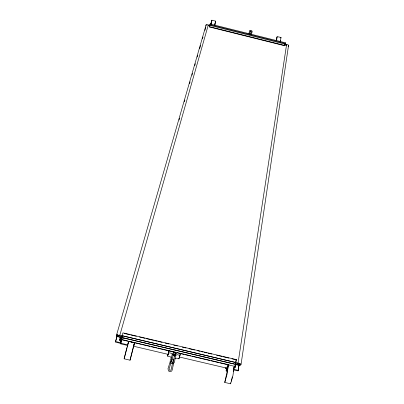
<?xml version="1.0" encoding="UTF-8"?>
<svg xmlns="http://www.w3.org/2000/svg" width="404" height="404" viewBox="0 0 404 404"><rect width="100%" height="100%" fill="white"/><g stroke="black" fill="none" stroke-linecap="round" stroke-linejoin="round"><path stroke-width="0.61" d="M127.447 345.425L120.609 343.814L120.745 343.031M276.286 40.471C277.003 38.395 274.604 35.496 281.027 37.481L280.235 41.976M277.225 36.532L276.558 40.476M210.651 24.599L211.863 20.2L215.686 21.154L214.716 25.099M225.548 368.004L225.513 368.504L225.816 367.766M209.802 25.366L210.186 24.013L285.305 42.758L284.8 45.773L209.378 26.952L209.812 25.336L285.098 44.147M249.041 33.638L249.419 30.921L249.889 30.411L250.818 30.34L251.793 30.724L252.248 31.653L251.222 34.34M120.983 342.713L120.912 343.183L120.251 343.314L115.443 341.991L117.079 336.067M208.247 25.215L208.302 24.937L206.651 24.523L206.166 24.755L116.584 334.931L116.599 336.239L121.23 337.724L120.513 342.309L119.635 342.491L115.509 341.521M117.675 334.674L117.549 335.547L122.463 336.704M235.507 364.645L240.314 365.388L241.067 364.272L288.557 45.324L288.254 44.895L286.608 44.48L286.522 44.753M121.796 337.557L121.644 337.219C118.665 337.724 113.509 333.871 119.72 335.623L117.251 334.79L116.584 334.931M134.557 342.769L130.037 360.191L124.149 358.808L128.664 341.213M235.441 364.034C237.502 365.756 244.339 364.706 237.991 363.499L286.608 44.48M233.653 370.008L238.047 370.847L238.895 365.236M238.047 370.847L239.102 364.802M121.2 337.289L121.225 337.547M233.719 369.509L233.982 367.832M236.31 359.6L235.108 366.458L121.074 339.597L121.165 339.087L122.917 332.856L236.31 359.6L235.219 364.044M284.8 45.773L285.017 44.379M235.264 367.433L234.093 367.059L235.264 367.433L235.608 365.211L235.32 366.201M120.922 340.471L120.942 340.718M121.407 337.34L121.427 337.598M121.357 338.335L121.417 337.931L120.735 340.668M128.028 344.92L120.695 343.193L121.447 338.385M121.447 338.284L121.493 337.986L123.331 338.421M121.124 341.824L121.412 339.996M121.649 338.491L122.013 336.163M228.447 364.716L227.073 374.17L224.755 382.426L230.598 383.8L232.936 375.548L234.325 365.852M227.285 371.205L226.139 370.938L226.583 368.19L228.098 364.797M173.528 354.303L171.301 360.969L171.634 362.226L172.256 362.509L172.947 362.343L173.447 361.58L174.538 355.015L175.664 355.106L174.543 361.873L173.579 363.413L172.124 363.767L170.68 363.105L170.15 361.09L172.533 353.778M276.442 40.647L276.654 39.355L276.513 39.794M121.251 338.85L121.074 339.597M130.037 360.191L134.446 342.814M211.686 21.665L211.863 20.2M211.519 22.215L211.358 23.079L211.459 22.72M230.694 382.851L230.598 383.8M233.547 370.625L233.27 371.518M232.058 378.094L232.29 376.937M205.914 25.992L206.166 24.755M210.191 24.008L210.06 24.639M121.134 341.678L121.19 341.415M210.105 24.366L210.045 24.694L285.209 43.445M209.378 26.952L209.439 26.669L284.891 45.5M209.999 24.745L209.893 25.25M128.169 343.814C129.356 338.436 126.104 349.839 127.821 345.127M173.286 359.767L171.119 369.761L170.089 370.453L169.443 370.15L169.13 368.741L170.953 362.918M173.836 362.423L172.144 370.216L171.468 371.231L169.988 371.665L168.493 370.963L167.993 368.711L170.256 361.494M178.922 358.808L180.386 353.55L178.922 358.808L176.023 358.126L174.957 358.782M175.291 352.763L175.376 352.369L174.513 355.262L174.003 355.328L173.048 354.263M280.194 41.92L280.462 40.309L280.32 40.743M119.66 340.208C119.438 337.163 122.442 337.865 120.73 340.456L119.66 340.208L120.276 338.042M214.862 24.397L214.958 23.947L214.605 25.21M167.609 356.146L168.998 350.864L167.609 356.146L170.508 356.828L171.326 358.111M125.013 355.197L124.149 358.808M231.654 379.745L231.921 378.644M125.124 354.717L125.392 353.611M210.731 24.649L211.125 22.993L210.686 24.563M210.893 24.144L211.464 22.008M214.625 25.013L215.706 21.17M133.315 347.036C132.724 349.879 134.981 341.678 134.047 344.299M125.528 353.056L126.205 350.48M121.104 339.668L121.341 338.774M121.038 342.067L120.847 342.668M126.321 350.056L126.588 349.086M235.865 362.534L122.104 335.719L238.345 363.12M120.695 343.193L120.927 342.456M119.72 335.623L208.302 24.937M231.25 381.164L231.517 380.22M179.083 120.018L179.608 118.205M184.325 101.843L184.85 100.025M189.562 83.668L190.087 81.85M192.006 75.184L192.531 73.366M194.799 65.493L195.324 63.675M197.243 57.009L197.768 55.191M199.692 48.53L200.561 45.5M202.485 38.835L203.005 37.017M204.929 30.351L205.803 27.321M115.443 341.991L117.014 336.537M173.154 354.944L174.013 352.046L172.685 353.46M120.766 343.339L120.609 343.814M126.725 348.607L127.033 347.586M171.316 361.757L172.048 359.429M284.603 45.248L284.956 44.157M285.158 43.506L285.007 43.94M235.259 365.822L235.108 366.458M288.163 46.516L288.557 45.324M285.219 43.117L285.098 43.43L285.305 42.758M250.601 33.966L251.475 31.694M226.139 370.938L226.962 369.094L226.982 370.281A5.691 0.581 -78.1 0 1 227.013 372.195L224.755 382.426M233.674 368.544L234.714 366.312M235.623 364.251L235.375 364.443M233.77 368.382L234.764 366.246M235.31 365.11L235.441 364.832M237.991 363.499L240.577 363.858L241.067 364.272M175.518 355.399L175.664 355.106M280.639 38.016L281.027 37.481M120.73 340.456L119.746 340.133M121.296 337.259L120.22 337.007M174.932 355.985L177.078 354.667L180.002 355.353M174.528 355.252L175.71 354.566L175.907 353.657M173.892 359.439L171.872 358.964M249.026 33.855L249.697 34.148L250.354 30.997L250.106 31.153L251.303 31.345M120.195 338.113L121.261 338.365M119.887 339.198L120.958 339.451M124.104 333.391L129.618 334.689M130.84 334.977L136.355 336.279M139.42 337.002L144.93 338.299M146.157 338.587L153.505 340.325M154.732 340.612L157.181 341.188M158.408 341.476L162.085 342.345M165.145 343.067L168.822 343.935M173.72 345.092L177.396 345.955M182.3 347.112L185.976 347.98M189.037 348.702L194.551 350M197.612 350.723L200.066 351.303M201.288 351.591L203.126 352.025M204.353 352.313L206.803 352.889M208.025 353.182L211.701 354.045M216.605 355.202L222.114 356.5M223.341 356.793L228.856 358.09M231.916 358.813L236.204 359.823M119.513 335.108L121.963 335.689M235.502 363.342L239.799 364.358M121.614 337.451L235.593 364.307C237.779 365.044 235.482 363.736 235.572 364.383L121.594 337.527M121.745 339.562L127.876 341.001M129.25 341.35L133.391 342.304M135.229 342.733L141.36 344.178M142.582 344.466L149.934 346.198M151.162 346.491L156.676 347.788M157.903 348.076L175.674 352.263M176.901 352.551L184.254 354.283M185.476 354.571L190.996 355.868M192.218 356.161L209.989 360.343M211.216 360.636L218.569 362.368M219.796 362.656L228.987 364.817M130.941 341.991L133.28 342.541M168.589 352.667L171.513 353.354L172.341 354.646M238.259 370.412L233.669 369.211M133.527 346.218L168.367 354.414M179.366 357.005L227.038 368.226M174.614 356.03L172.892 355.505M234.497 366.191L235.552 366.443M207.914 25.583L209.742 26.038M284.815 44.778L286.643 45.233M174.538 355.015L174.821 355.343M227.457 369.236L227.452 370.145L228.159 365.6L227.361 367.579L227.457 369.236M176.21 353.349L176.003 353.975L175.306 353.954L175.083 353.318L175.644 352.945L176.21 353.349"/></g></svg>
